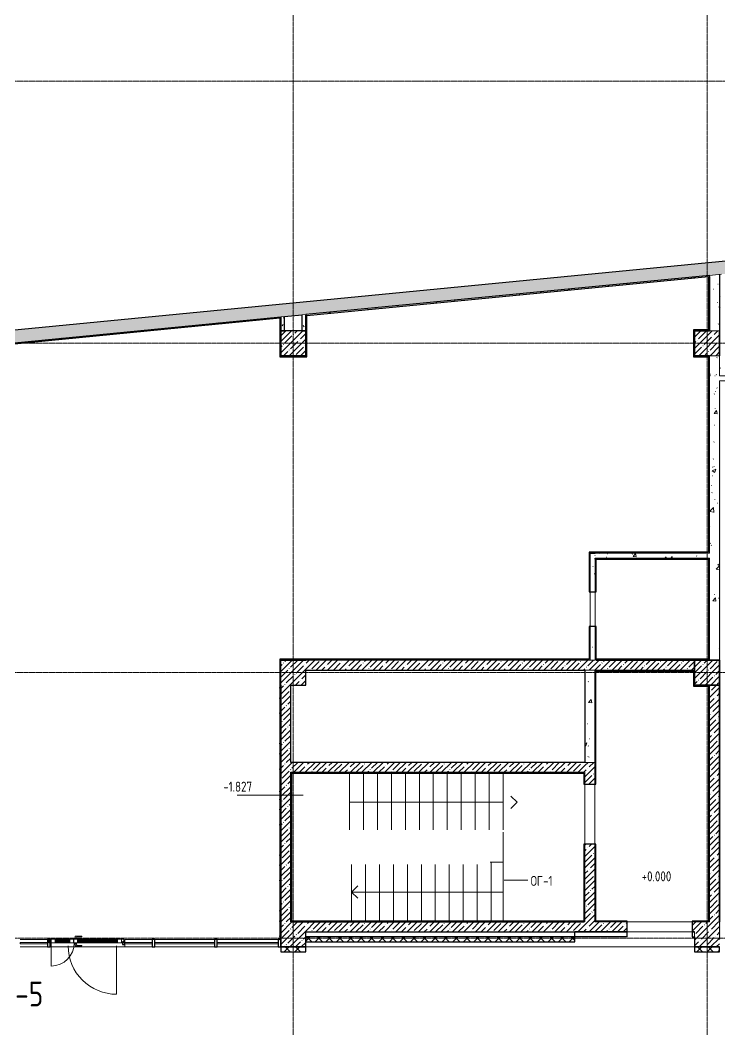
# Model space of a CAD drawing. Header units: millimetres. Extents: x -11854 to 4360091, y -19344 to 4989148.
# Drawn here: x 56429 to 65278, y 47652 to 60416 of the extents above; entities that cross this region are included whole.
import ezdxf

# ---------------------------------------------------------------- set-up
doc = ezdxf.new("R2010")
doc.units = ezdxf.units.MM
doc.linetypes.add('Линия сетки', pattern=[22.225, 12.7, -3.175, 3.175, -3.175])
doc.linetypes.add('Сверху', pattern=[3.96875, 2.38125, -1.5875])
for name, color, linetype, lineweight in [('A-AREA', 254, 'Continuous', 9), ('A-COLS', 254, 'Continuous', 9), ('A-DETL-GENF', 254, 'Continuous', 9), ('A-DOOR', 254, 'Continuous', 9), ('A-FLOR', 254, 'Continuous', 9), ('A-FLOR-HRAL-IDEN', 254, 'Continuous', 9), ('A-GENM', 254, 'Continuous', 9), ('A-GLAZ-CURT', 254, 'Continuous', 9), ('A-GLAZ-CWMG', 254, 'Continuous', 9), ('A-WALL', 254, 'Continuous', 9), ('A-WALL-IDEN', 254, 'Continuous', 9), ('G-ANNO-DIMS', 254, 'Continuous', 9), ('S-GRID-IDEN', 254, 'Continuous', 9), ('S-STRS', 254, 'Continuous', 9), ('S-STRS-ANNO', 254, 'Continuous', 9)]:
    doc.layers.add(name, color=color, linetype=linetype, lineweight=lineweight)
doc.styles.add('ISOCPEUR', font='isocpeur.ttf', dxfattribs={"width": 0.8, "height": 200})
doc.styles.add('ISOCPEUR_2', font='isocpeur.ttf', dxfattribs={"width": 0.8, "height": 250})
pattern_1 = [(45, (315840.98, 52486.9), (-71.938013, 71.938013), []), (45, (315912.92, 52486.9), (-71.938013, 71.938013), [127.16996, -25.434244, 2.114947, -23.319297])]
pattern_2 = [(50, (315840.98, 52486.9), (459.6598, -40.2148), [48.0641, -528.7053]), (355, (315841, 52486.9), (-88.9196, 482.0463), [38.4513, -422.9642]), (100.451, (315879.3, 52483.55), (370.7434, 441.8283), [40.8482, -449.3301]), (46.184, (315841, 52615.07), (683.9462, -106.076), [72.0962, -793.058]), (96.636, (315898, 52606.2), (598.9785, 624.272), [61.2723, -673.9952]), (351.184, (315841, 52615.1), (598.9852, 624.2666), [57.677, -634.4463]), (21, (315905.07, 52583.03), (382.531, -258.02014), [48.0641, -528.7053]), (326, (315905.07, 52583.03), (155.9298, 464.71625), [38.4513, -422.9642]), (71.451, (315936.94, 52561.52), (538.4621, 206.6918), [40.8482, -449.3301]), (37.5, (315840.98, 52486.9), (7.79288, 213.33663), [4.2299, -413.6075, 4.2299, -425.1429, -424.56637]), (37.5, (315840.98, 52486.9), (7.79288, 213.33663), [-847.21017, 4.2299, -420.33647]), (7.5, (315840.98, 52486.9), (168.58954, 252.76057), [4.2299, -240.57667, 4.2299, -403.99467, -161.81586]), (7.5, (315840.98, 52486.9), (168.58954, 252.76057), [-653.03114, 4.2299, -157.58597]), (327.5, (315698.07, 52486.9), (342.10255, -14.45414), [4.2299, -155.98383, 4.2299, -495.63692, -663.2848]), (327.5, (315698.07, 52486.9), (342.10255, -14.45414), [-660.08054, 4.2299, -659.0549]), (317.5, (315633.98, 52486.9), (373.7376, 64.15305), [4.2299, -204.04795, 4.2299, -327.73294, -471.02835]), (317.5, (315633.98, 52486.9), (373.7376, 64.15305), [-540.2407, 4.2299, -466.79845])]
pattern_3 = [(0, (315840.98, 52486.9), (256.341957, 64.08549), [21.14821, -171.10826, 21.14821, -171.10826, -1025.36783]), (0, (315840.98, 52486.9), (256.341957, 64.08549), [-384.51294, 21.14821, -363.36472, 21.14821, -171.10826, -448.59843]), (0, (315840.98, 52486.9), (256.341957, 64.08549), [-961.28234, 21.14821, -107.02277, 21.14821, -299.27924]), (120, (315937.11, 52518.94), (-183.67064, 189.955902), [21.14821, -171.10826, 21.14821, -171.10826, -1025.36783]), (120, (315937.11, 52518.94), (-183.67064, 189.955902), [-384.51294, 21.14821, -363.36472, 21.14821, -171.10826, -448.59843]), (120, (315937.11, 52518.94), (-183.67064, 189.955902), [-961.28234, 21.14821, -107.02277, 21.14821, -299.27924]), (240, (315969.15, 52647.11), (-72.671317, -254.041392), [21.14821, -171.10826, 21.14821, -171.10826, -1025.36783]), (240, (315969.15, 52647.11), (-72.671317, -254.041392), [-384.51294, 21.14821, -363.36472, 21.14821, -171.10826, -448.59843]), (240, (315969.15, 52647.11), (-72.671317, -254.041392), [-961.28234, 21.14821, -107.02277, 21.14821, -299.27924])]
pattern_4 = [(0, (315840.98, 52486.9), (0, 151.38305), []), (90, (315840.98, 52486.9), (-151.38305, 9e-15), [])]
pattern_5 = [(45, (315840.98, 52486.9), (-66.902486, 66.902486), []), (135, (315840.98, 52486.9), (-66.902486, -66.902486), [])]

# ---------------------------------------------------------------- blocks, each defined once
blk = doc.blocks.new('Системная панель - С остеклением-7418228-1 ур Парковка')
at = {"layer": 'A-GLAZ-CURT', "lineweight": 18}
for p, q in [((275, 12.5), (-275, 12.5)), ((-275, 12.5), (-275, -12.5)), ((275, -12.5), (275, 12.5)), ((-275, -12.5), (275, -12.5))]:
    blk.add_line(p, q, dxfattribs=at)
blk = doc.blocks.new('Системная панель - С остеклением-7418231-1 ур Парковка')
at = {"layer": 'A-GLAZ-CURT', "lineweight": 18}
for p, q in [((600, 12.5), (-600, 12.5)), ((-600, 12.5), (-600, -12.5)), ((600, -12.5), (600, 12.5)), ((-600, -12.5), (600, -12.5))]:
    blk.add_line(p, q, dxfattribs=at)
blk = doc.blocks.new('Системная панель - С остеклением-7418233-1 ур Парковка')
at = {"layer": 'A-GLAZ-CURT', "lineweight": 18}
for p, q in [((612, 13), (-612, 13)), ((-612, 13), (-612, -12)), ((612, -12), (612, 13)), ((-612, -12), (612, -12))]:
    blk.add_line(p, q, dxfattribs=at)
blk = doc.blocks.new('Прямоугольный импост - 50 x 150 мм-7412209-1 ур Парковка')
at = {"layer": 'A-GLAZ-CWMG', "lineweight": 25}
for p, q in [((-50, 75), (0, 75)), ((-50, -75), (-50, 75)), ((0, 75), (0, -75)), ((0, -75), (-50, -75))]:
    blk.add_line(p, q, dxfattribs=at)
blk = doc.blocks.new('Прямоугольный импост - 50 x 150 мм-7412193-1 ур Парковка')
at = {"layer": 'A-GLAZ-CWMG', "lineweight": 25}
for p, q in [((-25, 75), (25, 75)), ((-25, -75), (-25, 75)), ((25, 75), (25, -75)), ((25, -75), (-25, -75))]:
    blk.add_line(p, q, dxfattribs=at)
blk = doc.blocks.new('Прямоугольный импост - 50 x 150 мм-7412208-1 ур Парковка')
at = {"layer": 'A-GLAZ-CWMG', "lineweight": 25}
for p, q in [((-25, 75), (25, 75)), ((-25, -75), (-25, 75)), ((25, 75), (25, -75)), ((25, -75), (-25, -75))]:
    blk.add_line(p, q, dxfattribs=at)
blk = doc.blocks.new('Прямоугольный импост - 50 x 150 мм-7412162-1 ур Парковка')
at = {"layer": 'A-GLAZ-CWMG'}
for p, q in [((-423289, 13266), (-423289, 13816)), ((-423139, 13266), (-423139, 13816))]:
    blk.add_line(p, q, dxfattribs=at)
blk = doc.blocks.new('Прямоугольный импост - 50 x 150 мм-3482774-1 ур Парковка')
at = {"layer": 'A-GLAZ-CWMG'}
for p, q in [((-407464, -2084), (-408664, -2084)), ((-407464, -2234), (-408664, -2234))]:
    blk.add_line(p, q, dxfattribs=at)
blk = doc.blocks.new('Прямоугольный импост - 50 x 150 мм-2017272-1 ур Парковка')
at = {"layer": 'A-GLAZ-CWMG'}
for p, q in [((-412664, -2084), (-413889, -2084)), ((-412664, -2234), (-413889, -2234))]:
    blk.add_line(p, q, dxfattribs=at)
blk = doc.blocks.new('Прямоугольный импост - 50 x 150 мм-V19-1 ур Парковка')
at = {"layer": 'A-GLAZ-CWMG'}
for p, q in [((-409264, -2134), (-409264, -2084)), ((-408714, -2084), (-409264, -2084)), ((-409264, -2234), (-409264, -2184)), ((-408714, -2234), (-409264, -2234))]:
    blk.add_line(p, q, dxfattribs=at)
blk = doc.blocks.new('Прямоугольный импост - 50х50-7415419-1 ур Парковка')
at = {"layer": 'A-GLAZ-CWMG', "lineweight": 25}
for p, q in [((-25, 25), (25, 25)), ((-25, -25), (-25, 25)), ((25, 25), (25, -25)), ((25, -25), (-25, -25))]:
    blk.add_line(p, q, dxfattribs=at)
blk = doc.blocks.new('Дверь полуторка - 1500 x 2500 П _для витража_-7412333-1 ур Парковка')
at = {"layer": 'A-DETL-GENF'}
for p, q in [((-706, -82), (-706, -5)), ((-706, -5), (-624, -5)), ((-624, -82), (-706, -82)), ((-624, -5), (-624, -82)), ((-624, -5), (181, -5)), ((176, -13), (-624, -13)), ((176, -19), (-624, -19)), ((-624, -35), (176, -35)), ((-624, -39), (176, -39)), ((176, -55), (-624, -55)), ((176, -61), (-624, -61)), ((-624, -82), (176, -82)), ((176, -5), (176, -82)), ((257, -5), (176, -5)), ((176, -82), (257, -82)), ((247, -82), (247, -5)), ((247, -5), (329, -5)), ((329, -82), (247, -82)), ((257, -82), (257, -5)), ((624, -5), (324, -5)), ((329, -5), (329, -82)), ((329, -13), (624, -13)), ((329, -19), (624, -19)), ((624, -35), (329, -35)), ((624, -39), (329, -39)), ((329, -55), (624, -55)), ((329, -61), (624, -61)), ((624, -82), (329, -82)), ((705, -5), (624, -5)), ((624, -5), (624, -82)), ((624, -82), (705, -82)), ((705, -82), (705, -5))]:
    blk.add_line(p, q, dxfattribs=at)
at = {"layer": 'A-DOOR'}
for p, q in [((-606, 1023), (-606, 55)), ((705, 458), (705, -5)), ((-751, -5), (-751, -82)), ((-706, -5), (-751, -5)), ((-751, -82), (-706, -82)), ((-706, -82), (-706, -5)), ((750, -5), (705, -5)), ((705, -5), (705, -82)), ((705, -82), (750, -82)), ((750, -82), (750, -5))]:
    blk.add_line(p, q, dxfattribs=at)
for centre, radius, start, end in [((-606, 55), 968, 360, 90), ((705, -5), 463, 90, 180)]:
    blk.add_arc(centre, radius, start, end, dxfattribs=at)
at = {"layer": 'A-GENM'}
for p, q in [((87, 52), (87, 46)), ((192, 43), (90, 43)), ((220, 55), (91, 55)), ((197, 11), (192, 43)), ((193, -5), (193, 11)), ((193, 11), (225, 11)), ((222, 11), (220, 55)), ((225, 11), (225, -5)), ((87, -139), (87, -133)), ((192, -130), (90, -130)), ((220, -142), (91, -142)), ((197, -98), (192, -130)), ((225, -5), (193, -5)), ((225, -82), (193, -82)), ((193, -82), (193, -98)), ((193, -98), (225, -98)), ((222, -98), (220, -142)), ((225, -98), (225, -82))]:
    blk.add_line(p, q, dxfattribs=at)
for centre, radius, start, end in [((91, 52), 3.06, 86.3413, 180), ((90, 46), 2.92, 180, 270), ((90, -133), 2.92, 90, 180), ((91, -139), 3.06, 180, 273.6587)]:
    blk.add_arc(centre, radius, start, end, dxfattribs=at)

msp = doc.modelspace()

# ---------------------------------------------------------------- hatches: boundary and pattern name
at = {"layer": 'A-COLS'}
h = msp.add_hatch(dxfattribs=at)
h.set_pattern_fill('FP_1', color=8, scale=0.630763, style=0, pattern_type=2)
h.set_pattern_definition(pattern_1)
h.paths.add_polyline_path([(60040, 56173.9), (60040, 56489.3), (59724.6, 56489.3), (59724.6, 56173.9), (59895.9, 56173.9)])
h = msp.add_hatch(dxfattribs=at)
h.set_pattern_fill('FP_1', color=8, scale=0.630763, style=0, pattern_type=2)
h.set_pattern_definition(pattern_1)
h.paths.add_polyline_path([(65275.3, 52010.9), (65275.3, 52326.3), (64959.9, 52326.3), (64959.9, 52010.9), (65054.8, 52010.9)])
at = {"layer": 'A-WALL'}
h = msp.add_hatch(dxfattribs=at)
h.set_pattern_fill('FP_1', color=8, scale=0.630763, style=0, pattern_type=2)
h.set_pattern_definition(pattern_1)
h.paths.add_polyline_path([(54081.4, 56118.4), (86437.4, 59251.1), (86437.4, 59409.5), (54066.2, 56275.4), (54073.5, 56200.2)])
h = msp.add_hatch(dxfattribs=at)
h.set_pattern_fill('FP_4', color=8, scale=0.630763, style=0, pattern_type=2)
h.set_pattern_definition(pattern_3)
h.paths.add_polyline_path([(60040, 56682.7), (65149.2, 57177.3), (65149.2, 57190), (60040, 56695.3)])
h = msp.add_hatch(dxfattribs=at)
h.set_pattern_fill('FP_2', color=8, scale=0.630763, style=0, pattern_type=2)
h.set_pattern_definition(pattern_2)
h.paths.add_polyline_path([(65275.3, 52326.3), (65275.3, 56173.9), (65149.2, 56173.9), (65149.2, 52326.3)])
h.paths.add_polyline_path([(65275.3, 56489.3), (65275.3, 57202.2), (65149.2, 57190), (65149.2, 56489.3)])
h = msp.add_hatch(dxfattribs=at)
h.set_pattern_fill('FP_4', color=8, scale=0.630763, style=0, pattern_type=2)
h.set_pattern_definition(pattern_3)
h.paths.add_polyline_path([(65275.3, 55918.7), (65281.6, 55918.7), (65281.6, 57202.8), (65275.3, 57202.2), (65275.3, 56173.9)])
h = msp.add_hatch(dxfattribs=at)
h.set_pattern_fill('FP_4', color=8, scale=0.630763, style=0, pattern_type=2)
h.set_pattern_definition(pattern_3)
h.paths.add_polyline_path([(65136.5, 56489.3), (65149.2, 56489.3), (65149.2, 57177.3), (65136.5, 57176.1), (65136.5, 56492.5)])
h = msp.add_hatch(dxfattribs=at)
h.set_pattern_fill('FP_4', color=8, scale=0.630763, style=0, pattern_type=2)
h.set_pattern_definition(pattern_3)
h.paths.add_polyline_path([(59992.7, 56489.3), (60040, 56489.3), (60040, 56695.3), (59992.7, 56690.8), (59992.7, 56492.5)])
h = msp.add_hatch(dxfattribs=at)
h.set_pattern_fill('FP_4', color=8, scale=0.630763, style=0, pattern_type=2)
h.set_pattern_definition(pattern_3)
h.paths.add_polyline_path([(55924.3, 56284.2), (59724.6, 56652.1), (59724.6, 56664.8), (55924.3, 56296.8)])
h = msp.add_hatch(dxfattribs=at)
h.set_pattern_fill('FP_4', color=8, scale=0.630763, style=0, pattern_type=2)
h.set_pattern_definition(pattern_3)
h.paths.add_polyline_path([(59724.6, 56161.3), (59724.6, 56652.1), (59712, 56650.9), (59712, 56161.3)])
h = msp.add_hatch(dxfattribs=at)
h.set_pattern_fill('FP_4', color=8, scale=0.630763, style=0, pattern_type=2)
h.set_pattern_definition(pattern_3)
h.paths.add_polyline_path([(59724.6, 56489.3), (59771.9, 56489.3), (59771.9, 56669.4), (59724.6, 56664.8), (59724.6, 56492.5)])
h = msp.add_hatch(dxfattribs=at)
h.set_pattern_fill('FP_4', color=8, scale=0.630763, style=0, pattern_type=2)
h.set_pattern_definition(pattern_3)
h.paths.add_polyline_path([(65136.5, 56489.3), (65136.5, 56501.9), (64947.3, 56501.9), (64947.3, 56489.3), (65054.8, 56489.3)])
h = msp.add_hatch(dxfattribs=at)
h.set_pattern_fill('FP_4', color=8, scale=0.630763, style=0, pattern_type=2)
h.set_pattern_definition(pattern_3)
h.paths.add_polyline_path([(64959.9, 56161.3), (64959.9, 56489.3), (64947.3, 56489.3), (64947.3, 56161.3)])
h = msp.add_hatch(dxfattribs=at)
h.set_pattern_fill('FP_1', color=8, scale=0.630763, style=0, pattern_type=2)
h.set_pattern_definition(pattern_1)
h.paths.add_polyline_path([(65275.3, 56173.9), (65275.3, 56489.3), (64959.9, 56489.3), (64959.9, 56173.9), (65149.2, 56173.9)])
h = msp.add_hatch(dxfattribs=at)
h.set_pattern_fill('FP_4', color=8, scale=0.630763, style=0, pattern_type=2)
h.set_pattern_definition(pattern_3)
h.paths.add_polyline_path([(65136.5, 56161.3), (65149.2, 56161.3), (65149.2, 56173.9), (64959.9, 56173.9), (64959.9, 56161.3), (65054.8, 56161.3)])
h = msp.add_hatch(dxfattribs=at)
h.set_pattern_fill('FP_4', color=8, scale=0.630763, style=0, pattern_type=2)
h.set_pattern_definition(pattern_3)
h.paths.add_polyline_path([(65136.5, 53679.5), (65149.2, 53679.5), (65149.2, 56161.3), (65136.5, 56161.3), (65136.5, 53692.1)])
h = msp.add_hatch(dxfattribs=at)
h.set_pattern_fill('FP_2', color=8, scale=0.630763, style=0, pattern_type=2)
h.set_pattern_definition(pattern_2)
h.paths.add_polyline_path([(66666.1, 55855.6), (66666.1, 55918.7), (65275.3, 55918.7), (65275.3, 55855.6), (65523.8, 55855.6)])
h = msp.add_hatch(dxfattribs=at)
h.set_pattern_fill('FP_4', color=8, scale=0.630763, style=0, pattern_type=2)
h.set_pattern_definition(pattern_3)
h.paths.add_polyline_path([(65275.3, 48794), (65287.9, 48794), (65287.9, 55843), (65281.6, 55843), (65281.6, 55855.6), (65275.3, 55855.6), (65275.3, 48893.2)])
h = msp.add_hatch(dxfattribs=at)
h.set_pattern_fill('FP_4', color=8, scale=0.630763, style=0, pattern_type=2)
h.set_pattern_definition(pattern_3)
h.paths.add_polyline_path([(65136.5, 53679.5), (65136.5, 53692.1), (63625.9, 53692.1), (63625.9, 53679.5), (64585.8, 53679.5)])
h = msp.add_hatch(dxfattribs=at)
h.set_pattern_fill('FP_4', color=8, scale=0.630763, style=0, pattern_type=2)
h.set_pattern_definition(pattern_3)
h.paths.add_polyline_path([(63625.9, 52326.3), (63638.5, 52326.3), (63638.5, 52748.9), (63625.9, 52748.9), (63625.9, 52338.9)])
h.paths.add_polyline_path([(63625.9, 53190.4), (63638.5, 53190.4), (63638.5, 53679.5), (63625.9, 53679.5), (63625.9, 53569.7)])
h = msp.add_hatch(dxfattribs=at)
h.set_pattern_fill('FP_2', color=8, scale=0.630763, style=0, pattern_type=2)
h.set_pattern_definition(pattern_2)
h.paths.add_polyline_path([(63638.5, 52326.3), (63701.6, 52326.3), (63701.6, 52748.9), (63638.5, 52748.9)])
h.paths.add_polyline_path([(63638.5, 53190.4), (63701.6, 53190.4), (63701.6, 53679.5), (63638.5, 53679.5), (63638.5, 53569.7)])
h = msp.add_hatch(dxfattribs=at)
h.set_pattern_fill('FP_2', color=8, scale=0.630763, style=0, pattern_type=2)
h.set_pattern_definition(pattern_2)
h.paths.add_polyline_path([(63701.6, 53616.4), (65149.2, 53616.4), (65149.2, 53679.5), (63701.6, 53679.5)])
h = msp.add_hatch(dxfattribs=at)
h.set_pattern_fill('FP_4', color=8, scale=0.630763, style=0, pattern_type=2)
h.set_pattern_definition(pattern_3)
h.paths.add_polyline_path([(65142.9, 53610.1), (65149.2, 53610.1), (65149.2, 53616.4), (63701.6, 53616.4), (63701.6, 53610.1), (64585.8, 53610.1)])
h = msp.add_hatch(dxfattribs=at)
h.set_pattern_fill('FP_4', color=8, scale=0.630763, style=0, pattern_type=2)
h.set_pattern_definition(pattern_3)
h.paths.add_polyline_path([(63701.6, 52326.3), (63707.9, 52326.3), (63707.9, 52748.9), (63701.6, 52748.9), (63701.6, 52400.5)])
h.paths.add_polyline_path([(63707.9, 53190.4), (63707.9, 53610.1), (63701.6, 53610.1), (63701.6, 53190.4)])
h = msp.add_hatch(dxfattribs=at)
h.set_pattern_fill('FP_6', color=8, scale=0.630763, style=0, pattern_type=2)
h.set_pattern_definition(pattern_4)
h.paths.add_polyline_path([(65136.5, 53603.8), (65142.9, 53603.8), (65142.9, 53610.1), (63707.9, 53610.1), (63707.9, 53603.8), (64585.8, 53603.8)])
h = msp.add_hatch(dxfattribs=at)
h.set_pattern_fill('FP_4', color=8, scale=0.630763, style=0, pattern_type=2)
h.set_pattern_definition(pattern_3)
h.paths.add_polyline_path([(65142.9, 52332.6), (65149.2, 52332.6), (65149.2, 53610.1), (65142.9, 53610.1), (65142.9, 52338.9)])
h = msp.add_hatch(dxfattribs=at)
h.set_pattern_fill('FP_6', color=8, scale=0.630763, style=0, pattern_type=2)
h.set_pattern_definition(pattern_4)
h.paths.add_polyline_path([(63707.9, 52332.6), (63714.2, 52332.6), (63714.2, 52748.9), (63707.9, 52748.9), (63707.9, 52400.5)])
h.paths.add_polyline_path([(63707.9, 53190.4), (63714.2, 53190.4), (63714.2, 53603.8), (63707.9, 53603.8), (63707.9, 53569.7)])
h = msp.add_hatch(dxfattribs=at)
h.set_pattern_fill('FP_6', color=8, scale=0.630763, style=0, pattern_type=2)
h.set_pattern_definition(pattern_4)
h.paths.add_polyline_path([(65142.9, 52338.9), (65142.9, 53603.8), (65136.5, 53603.8), (65136.5, 52338.9)])
h = msp.add_hatch(dxfattribs=at)
h.set_pattern_fill('FP_4', color=8, scale=0.630763, style=0, pattern_type=2)
h.set_pattern_definition(pattern_3)
h.paths.add_polyline_path([(63625.9, 52326.3), (63625.9, 52338.9), (59712, 52338.9), (59712, 52326.3), (61771.9, 52326.3)])
h = msp.add_hatch(dxfattribs=at)
h.set_pattern_fill('FP_4', color=8, scale=0.630763, style=0, pattern_type=2)
h.set_pattern_definition(pattern_3)
h.paths.add_polyline_path([(64585.8, 52326.3), (65149.2, 52326.3), (65149.2, 52332.6), (63707.9, 52332.6), (63707.9, 52326.3), (63714.2, 52326.3)])
h = msp.add_hatch(dxfattribs=at)
h.set_pattern_fill('FP_6', color=8, scale=0.630763, style=0, pattern_type=2)
h.set_pattern_definition(pattern_4)
h.paths.add_polyline_path([(65142.9, 52332.6), (65142.9, 52338.9), (63714.2, 52338.9), (63714.2, 52332.6), (65054.8, 52332.6)])
h = msp.add_hatch(dxfattribs=at)
h.set_pattern_fill('FP_4', color=8, scale=0.630763, style=0, pattern_type=2)
h.set_pattern_definition(pattern_3)
h.paths.add_polyline_path([(59724.6, 48794), (59724.6, 52326.3), (59712, 52326.3), (59712, 48794)])
h = msp.add_hatch(dxfattribs=at)
h.set_pattern_fill('FP_1', color=8, scale=0.630763, style=0, pattern_type=2)
h.set_pattern_definition(pattern_1)
h.paths.add_polyline_path([(60040, 52010.9), (60040, 52326.3), (59724.6, 52326.3), (59724.6, 52010.9), (59895.9, 52010.9)])
h = msp.add_hatch(dxfattribs=at)
h.set_pattern_fill('FP_1', color=8, scale=0.630763, style=0, pattern_type=2)
h.set_pattern_definition(pattern_1)
h.paths.add_polyline_path([(64947.3, 52200.1), (64959.9, 52200.1), (64959.9, 52326.3), (60040, 52326.3), (60040, 52200.1), (64585.8, 52200.1)])
h = msp.add_hatch(dxfattribs=at)
h.set_pattern_fill('FP_2', color=8, scale=0.630763, style=0, pattern_type=2)
h.set_pattern_definition(pattern_2)
h.paths.add_polyline_path([(63698.4, 51033.2), (63698.4, 52200.1), (63572.3, 52200.1), (63572.3, 51033.2), (63647.8, 51033.2)])
h = msp.add_hatch(dxfattribs=at)
h.set_pattern_fill('FP_4', color=8, scale=0.630763, style=0, pattern_type=2)
h.set_pattern_definition(pattern_3)
h.paths.add_polyline_path([(63711, 49027.4), (63711, 49998.8), (63698.4, 49998.8), (63698.4, 49027.4)])
h.paths.add_polyline_path([(63711, 50755.7), (63711, 52200.1), (63698.4, 52200.1), (63698.4, 50755.7)])
h = msp.add_hatch(dxfattribs=at)
h.set_pattern_fill('FP_4', color=8, scale=0.630763, style=0, pattern_type=2)
h.set_pattern_definition(pattern_3)
h.paths.add_polyline_path([(64947.3, 52187.5), (64947.3, 52200.1), (63711, 52200.1), (63711, 52187.5), (64585.8, 52187.5)])
h = msp.add_hatch(dxfattribs=at)
h.set_pattern_fill('FP_4', color=8, scale=0.630763, style=0, pattern_type=2)
h.set_pattern_definition(pattern_3)
h.paths.add_polyline_path([(64947.3, 51998.3), (64959.9, 51998.3), (64959.9, 52200.1), (64947.3, 52200.1), (64947.3, 52187.5)])
h = msp.add_hatch(dxfattribs=at)
h.set_pattern_fill('FP_1', color=8, scale=0.630763, style=0, pattern_type=2)
h.set_pattern_definition(pattern_1)
h.paths.add_polyline_path([(59724.6, 49014.8), (59850.8, 49014.8), (59850.8, 52010.9), (59724.6, 52010.9), (59724.6, 50062.3)])
h = msp.add_hatch(dxfattribs=at)
h.set_pattern_fill('FP_4', color=8, scale=0.630763, style=0, pattern_type=2)
h.set_pattern_definition(pattern_3)
h.paths.add_polyline_path([(65136.5, 51998.3), (65149.2, 51998.3), (65149.2, 52010.9), (64959.9, 52010.9), (64959.9, 51998.3), (65054.8, 51998.3)])
h = msp.add_hatch(dxfattribs=at)
h.set_pattern_fill('FP_4', color=8, scale=0.630763, style=0, pattern_type=2)
h.set_pattern_definition(pattern_3)
h.paths.add_polyline_path([(65136.5, 49014.8), (65149.2, 49014.8), (65149.2, 51998.3), (65136.5, 51998.3), (65136.5, 49027.4)])
h = msp.add_hatch(dxfattribs=at)
h.set_pattern_fill('FP_1', color=8, scale=0.630763, style=0, pattern_type=2)
h.set_pattern_definition(pattern_1)
h.paths.add_polyline_path([(65149.2, 49014.8), (65275.3, 49014.8), (65275.3, 52010.9), (65149.2, 52010.9), (65149.2, 49477.7)])
h = msp.add_hatch(dxfattribs=at)
h.set_pattern_fill('FP_1', color=8, scale=0.630763, style=0, pattern_type=2)
h.set_pattern_definition(pattern_1)
h.paths.add_polyline_path([(63572.3, 50907.1), (63572.3, 51033.2), (59850.8, 51033.2), (59850.8, 50907.1), (62709.9, 50907.1)])
h = msp.add_hatch(dxfattribs=at)
h.set_pattern_fill('FP_1', color=8, scale=0.630763, style=0, pattern_type=2)
h.set_pattern_definition(pattern_1)
h.paths.add_polyline_path([(63572.3, 49014.8), (63698.4, 49014.8), (63698.4, 49998.8), (63572.3, 49998.8)])
h.paths.add_polyline_path([(63698.4, 50755.7), (63698.4, 51033.2), (63572.3, 51033.2), (63572.3, 50755.7), (63647.8, 50755.7)])
h = msp.add_hatch(dxfattribs=at)
h.set_pattern_fill('FP_4', color=8, scale=0.630763, style=0, pattern_type=2)
h.set_pattern_definition(pattern_3)
h.paths.add_polyline_path([(63559.6, 50894.4), (63572.3, 50894.4), (63572.3, 50907.1), (59850.8, 50907.1), (59850.8, 50894.4), (62709.9, 50894.4)])
h = msp.add_hatch(dxfattribs=at)
h.set_pattern_fill('FP_4', color=8, scale=0.630763, style=0, pattern_type=2)
h.set_pattern_definition(pattern_3)
h.paths.add_polyline_path([(59863.4, 49027.4), (59863.4, 50894.4), (59850.8, 50894.4), (59850.8, 49027.4)])
h = msp.add_hatch(dxfattribs=at)
h.set_pattern_fill('FP_4', color=8, scale=0.630763, style=0, pattern_type=2)
h.set_pattern_definition(pattern_3)
h.paths.add_polyline_path([(63559.6, 49014.8), (63572.3, 49014.8), (63572.3, 49998.8), (63559.6, 49998.8), (63559.6, 49027.4)])
h.paths.add_polyline_path([(63572.3, 50755.7), (63572.3, 50894.4), (63559.6, 50894.4), (63559.6, 50755.7)])
h = msp.add_hatch(dxfattribs=at)
h.set_pattern_fill('FP_1', color=8, scale=0.630763, style=0, pattern_type=2)
h.set_pattern_definition(pattern_1)
h.paths.add_polyline_path([(60040, 48699.4), (60040, 49014.8), (59724.6, 49014.8), (59724.6, 48699.4), (59895.9, 48699.4)])
h = msp.add_hatch(dxfattribs=at)
h.set_pattern_fill('FP_4', color=8, scale=0.630763, style=0, pattern_type=2)
h.set_pattern_definition(pattern_3)
h.paths.add_polyline_path([(63559.6, 49014.8), (63559.6, 49027.4), (59850.8, 49027.4), (59850.8, 49014.8), (62709.9, 49014.8)])
h = msp.add_hatch(dxfattribs=at)
h.set_pattern_fill('FP_1', color=8, scale=0.630763, style=0, pattern_type=2)
h.set_pattern_definition(pattern_1)
h.paths.add_polyline_path([(60040, 48888.6), (64108.4, 48888.6), (64108.4, 49014.8), (60040, 49014.8), (60040, 48893.2)])
h.paths.add_polyline_path([(64928.4, 48888.6), (64959.9, 48888.6), (64959.9, 49014.8), (64928.4, 49014.8), (64928.4, 48893.2)])
h = msp.add_hatch(dxfattribs=at)
h.set_pattern_fill('FP_4', color=8, scale=0.630763, style=0, pattern_type=2)
h.set_pattern_definition(pattern_3)
h.paths.add_polyline_path([(65136.5, 49014.8), (65136.5, 49027.4), (64928.4, 49027.4), (64928.4, 49014.8), (65054.8, 49014.8)])
h.paths.add_polyline_path([(63698.4, 49014.8), (64108.4, 49014.8), (64108.4, 49027.4), (63698.4, 49027.4)])
h = msp.add_hatch(dxfattribs=at)
h.set_pattern_fill('FP_1', color=8, scale=0.630763, style=0, pattern_type=2)
h.set_pattern_definition(pattern_1)
h.paths.add_polyline_path([(65275.3, 48699.4), (65275.3, 49014.8), (64959.9, 49014.8), (64959.9, 48699.4), (65054.8, 48699.4)])
h = msp.add_hatch(dxfattribs=at)
h.set_pattern_fill('FP_3', color=8, scale=0.630763, style=0, pattern_type=2)
h.set_pattern_definition(pattern_5)
h.paths.add_polyline_path([(63446.1, 48762.5), (63446.1, 48825.5), (60040, 48825.5), (60040, 48762.5), (61771.9, 48762.5)])
h = msp.add_hatch(dxfattribs=at)
h.set_pattern_fill('FP_3', color=8, scale=0.630763, style=0, pattern_type=2)
h.set_pattern_definition(pattern_5)
h.paths.add_polyline_path([(80981.3, 48636.3), (80981.3, 48699.4), (80665.9, 48699.4), (80665.9, 48636.3)])
h.paths.add_polyline_path([(75430.6, 48636.3), (75746, 48636.3), (75746, 48699.4), (75430.6, 48699.4)])
h.paths.add_polyline_path([(70195.3, 48636.3), (70510.6, 48636.3), (70510.6, 48699.4), (70195.3, 48699.4)])
h.paths.add_polyline_path([(64959.9, 48636.3), (65275.3, 48636.3), (65275.3, 48699.4), (64959.9, 48699.4)])
h.paths.add_polyline_path([(59895.9, 48636.3), (60040, 48636.3), (60040, 48699.4), (59724.6, 48699.4), (59724.6, 48636.3)])
h.paths.add_polyline_path([(54804.7, 48636.3), (54804.7, 48699.4), (54142.4, 48699.4), (54142.4, 48636.3), (54268.1, 48636.3)])
h.paths.add_polyline_path([(49109.2, 48636.3), (49222.4, 48636.3), (49222.4, 48699.4), (48843.9, 48699.4), (48843.9, 48636.3), (48874.8, 48636.3)])

# ---------------------------------------------------------------- linework, layer by layer
at = {"layer": 'A-AREA', "color": 8}
msp.add_line((64108.4, 49014.8), (64928.4, 49014.8), dxfattribs=at)
at = {"layer": 'A-COLS', "color": 8, "lineweight": 25}
for p, q in [((60040, 56489.3), (59724.6, 56489.3)), ((59724.6, 56489.3), (59724.6, 56173.9)), ((60040, 56173.9), (60040, 56489.3)), ((59724.6, 56173.9), (60040, 56173.9)), ((65275.3, 52326.3), (64959.9, 52326.3)), ((64959.9, 52326.3), (64959.9, 52010.9)), ((65275.3, 52010.9), (65275.3, 52326.3)), ((64959.9, 52010.9), (65275.3, 52010.9))]:
    msp.add_line(p, q, dxfattribs=at)
at = {"layer": 'A-FLOR', "color": 8}
for p, q in [((62537.8, 50894.4), (62537.8, 50181.7)), ((63698.4, 50755.7), (63698.4, 49998.8)), ((62537.8, 50150.1), (62537.8, 49027.4)), ((56807.3, 48699.4), (57753.5, 48699.4)), ((60040, 48699.4), (64959.9, 48699.4))]:
    msp.add_line(p, q, dxfattribs=at)
at = {"layer": 'A-FLOR-HRAL-IDEN', "color": 8}
msp.add_line((62550.4, 49542.4), (62885.8, 49542.4), dxfattribs=at)
at = {"layer": 'A-WALL', "color": 8, "lineweight": 25}
for p, q in [((86563.6, 59421.8), (54066.2, 56275.4)), ((65149.2, 57190), (60040, 56695.3)), ((65275.3, 57202.2), (65275.3, 56173.9)), ((60052.6, 56683.9), (65136.5, 57176.1)), ((65136.5, 57176.1), (65136.5, 56501.9)), ((65149.2, 57177.3), (65149.2, 56489.3)), ((59771.9, 56669.4), (59992.7, 56690.8)), ((59992.7, 56690.8), (59992.7, 56489.3)), ((60040, 56695.3), (60040, 56695.3)), ((60040, 56695.3), (60040, 56173.9)), ((60040, 56489.3), (60040, 56695.3)), ((60052.6, 56161.3), (60052.6, 56683.9)), ((55924.3, 56296.8), (59724.6, 56664.8)), ((55924.3, 56284.2), (59712, 56650.9)), ((59712, 56650.9), (59712, 56161.3)), ((59724.6, 56664.8), (59724.6, 56173.9)), ((59771.9, 56489.3), (59771.9, 56669.4)), ((59724.6, 56489.3), (59771.9, 56489.3)), ((59992.7, 56489.3), (60040, 56489.3)), ((65136.5, 56501.9), (64947.3, 56501.9)), ((64947.3, 56501.9), (64947.3, 56161.3)), ((65149.2, 56489.3), (64959.9, 56489.3)), ((64959.9, 56489.3), (64959.9, 56173.9)), ((64959.9, 56489.3), (65149.2, 56489.3)), ((64959.9, 56173.9), (64959.9, 56489.3)), ((65275.3, 56173.9), (65275.3, 56489.3)), ((60040, 56173.9), (59724.6, 56173.9)), ((64959.9, 56173.9), (65149.2, 56173.9)), ((65149.2, 56173.9), (64959.9, 56173.9)), ((59712, 56161.3), (60052.6, 56161.3)), ((64947.3, 56161.3), (65136.5, 56161.3)), ((65136.5, 56161.3), (65136.5, 53692.1)), ((65136.5, 53692.1), (63625.9, 53692.1)), ((63625.9, 53692.1), (63625.9, 53190.4)), ((63701.6, 53679.5), (63638.5, 53679.5)), ((63638.5, 53679.5), (63701.6, 53679.5)), ((63701.6, 53616.4), (63701.6, 53616.4)), ((63701.6, 53603.8), (63701.6, 53616.4)), ((63701.6, 53616.4), (65149.2, 53616.4)), ((63701.6, 53616.4), (63701.6, 53610.1)), ((65149.2, 52349.6), (65149.2, 53616.4)), ((63714.2, 53603.8), (65136.5, 53603.8)), ((63714.2, 53190.4), (63714.2, 53603.8)), ((65136.5, 53603.8), (65136.5, 52338.9)), ((63625.9, 53190.4), (63638.5, 53190.4)), ((63638.5, 53190.4), (63714.2, 53190.4)), ((63625.9, 52748.9), (63625.9, 52338.9)), ((63638.5, 52748.9), (63625.9, 52748.9)), ((63714.2, 52748.9), (63638.5, 52748.9)), ((63714.2, 52338.9), (63714.2, 52748.9)), ((63625.9, 52338.9), (59712, 52338.9)), ((59712, 52338.9), (59712, 48794)), ((65136.5, 52338.9), (63714.2, 52338.9)), ((60040, 52326.3), (59724.6, 52326.3)), ((59724.6, 52326.3), (60040, 52326.3)), ((63714.2, 52326.3), (65275.3, 52326.3)), ((64959.9, 52010.9), (64959.9, 52326.3)), ((65275.3, 52326.3), (65275.3, 49014.8)), ((60040, 52010.9), (60040, 52200.1)), ((60040, 52200.1), (63572.3, 52200.1)), ((63572.3, 52200.1), (63572.3, 51033.2)), ((63698.4, 52200.1), (63698.4, 51033.2)), ((63711, 50755.7), (63711, 52187.5)), ((63711, 52187.5), (64947.3, 52187.5)), ((64947.3, 52187.5), (64947.3, 51998.3)), ((59724.6, 52010.9), (59724.6, 49014.8)), ((59724.6, 48794), (59724.6, 52010.9)), ((59850.8, 52010.9), (60040, 52010.9)), ((59850.8, 51033.2), (59850.8, 52010.9)), ((64947.3, 51998.3), (65136.5, 51998.3)), ((65275.3, 52010.9), (64959.9, 52010.9)), ((65136.5, 51998.3), (65136.5, 49027.4)), ((65275.3, 49014.8), (65275.3, 52010.9)), ((63572.3, 51033.2), (59850.8, 51033.2)), ((59850.8, 49014.8), (59850.8, 50907.1)), ((59850.8, 50907.1), (59850.8, 49014.8)), ((59863.4, 50894.4), (63559.6, 50894.4)), ((59863.4, 49027.4), (59863.4, 50894.4)), ((63559.6, 50894.4), (63559.6, 50755.7)), ((63559.6, 50755.7), (63572.3, 50755.7)), ((63572.3, 50755.7), (63711, 50755.7)), ((63559.6, 49998.8), (63559.6, 49027.4)), ((63572.3, 49998.8), (63559.6, 49998.8)), ((63711, 49998.8), (63572.3, 49998.8)), ((63711, 49027.4), (63711, 49998.8)), ((59724.6, 49014.8), (59724.6, 48699.4)), ((60040, 49014.8), (59850.8, 49014.8)), ((59850.8, 49014.8), (63559.6, 49014.8)), ((63559.6, 49027.4), (59863.4, 49027.4)), ((64108.4, 49027.4), (63711, 49027.4)), ((64108.4, 49014.8), (64108.4, 49027.4)), ((64108.4, 48888.6), (64108.4, 49014.8)), ((65136.5, 49027.4), (64928.4, 49027.4)), ((64928.4, 49027.4), (64928.4, 49014.8)), ((64928.4, 49014.8), (64928.4, 48888.6)), ((60040, 48699.4), (60040, 48888.6)), ((60040, 48888.6), (64108.4, 48888.6)), ((64108.4, 48888.6), (63446.1, 48888.6)), ((63446.1, 48762.5), (63446.1, 48888.6)), ((64108.4, 48825.5), (64108.4, 48888.6)), ((64928.4, 48888.6), (64959.9, 48888.6)), ((64959.9, 48888.6), (64928.4, 48888.6)), ((64928.4, 48888.6), (64928.4, 48825.5)), ((59712, 48794), (59724.6, 48794)), ((64108.4, 48825.5), (60040, 48825.5)), ((60040, 48825.5), (60040, 48762.5)), ((60040, 48762.5), (63446.1, 48762.5)), ((64928.4, 48825.5), (64959.9, 48825.5)), ((64959.9, 48825.5), (64959.9, 48699.4)), ((59724.6, 48699.4), (60040, 48699.4)), ((60040, 48699.4), (59724.6, 48699.4)), ((59724.6, 48699.4), (59724.6, 48636.3)), ((59724.6, 48636.3), (60040, 48636.3)), ((60040, 48636.3), (60040, 48699.4)), ((64959.9, 48699.4), (65275.3, 48699.4)), ((65275.3, 48699.4), (64959.9, 48699.4)), ((64959.9, 48699.4), (64959.9, 48636.3)), ((64959.9, 48636.3), (65275.3, 48636.3)), ((65275.3, 48636.3), (65275.3, 48699.4))]:
    msp.add_line(p, q, dxfattribs=at)
at = {"layer": 'A-WALL', "color": 8}
for p, q in [((65299.2, 57204.5), (65149.2, 57190)), ((65149.2, 57177.3), (65149.2, 57190)), ((60040, 56695.3), (59992.7, 56690.8)), ((59771.9, 56669.4), (59724.6, 56664.8)), ((65275.3, 56489.3), (65149.2, 56489.3)), ((65149.2, 56489.3), (65275.3, 56489.3)), ((65149.2, 56173.9), (65275.3, 56173.9)), ((65275.3, 56173.9), (65149.2, 56173.9)), ((65149.2, 56173.9), (65149.2, 53679.5)), ((65275.3, 55918.7), (65275.3, 56173.9)), ((65149.2, 53679.5), (65149.2, 56161.3)), ((65275.3, 55918.7), (66666.1, 55918.7)), ((65275.3, 52326.3), (65275.3, 55855.6)), ((65275.3, 55855.6), (65275.3, 52326.3)), ((66666.1, 55855.6), (65275.3, 55855.6)), ((63638.5, 52326.3), (63638.5, 53679.5)), ((63638.5, 53190.4), (63638.5, 53679.5)), ((65149.2, 53679.5), (63701.6, 53679.5)), ((63701.6, 53679.5), (65136.5, 53679.5)), ((63701.6, 53610.1), (63701.6, 52326.3)), ((63707.9, 53610.1), (65142.9, 53610.1)), ((63707.9, 53190.4), (63707.9, 53610.1)), ((65142.9, 53610.1), (65142.9, 52332.6)), ((63701.6, 53603.8), (63701.6, 53190.4)), ((63638.5, 52326.3), (63638.5, 52748.9)), ((63701.6, 52748.9), (63701.6, 52326.3)), ((63707.9, 52332.6), (63707.9, 52748.9)), ((65142.9, 52332.6), (63707.9, 52332.6)), ((65149.2, 52326.3), (65149.2, 52349.6)), ((59724.6, 52326.3), (59724.6, 52010.9)), ((59724.6, 52010.9), (59724.6, 52326.3)), ((60040, 52326.3), (63638.5, 52326.3)), ((63638.5, 52326.3), (63707.9, 52326.3)), ((63572.3, 52200.1), (64959.9, 52200.1)), ((65149.2, 49014.8), (65149.2, 52010.9)), ((63698.4, 51033.2), (63572.3, 51033.2)), ((63698.4, 51033.2), (63698.4, 49014.8)), ((63698.4, 51033.2), (63698.4, 50755.7)), ((63572.3, 50907.1), (59850.8, 50907.1)), ((63572.3, 50907.1), (63572.3, 49014.8)), ((63572.3, 50755.7), (63572.3, 50894.4)), ((63572.3, 49014.8), (63572.3, 49998.8)), ((63559.6, 49014.8), (63572.3, 49014.8)), ((63698.4, 49014.8), (64959.9, 49014.8)), ((63698.4, 49014.8), (64108.4, 49014.8)), ((64928.4, 49014.8), (65149.2, 49014.8)), ((65136.5, 49014.8), (64959.9, 49014.8)), ((65149.2, 49014.8), (65136.5, 49014.8)), ((65275.3, 48794), (65275.3, 49014.8)), ((65275.3, 49014.8), (65275.3, 48794)), ((64928.4, 48888.6), (64108.4, 48888.6)), ((64959.9, 48888.6), (64959.9, 48825.5)), ((64959.9, 48825.5), (64959.9, 48888.6))]:
    msp.add_line(p, q, dxfattribs=at)
at = {"layer": 'G-ANNO-DIMS', "color": 8}
msp.add_line((60010.2, 50617.7), (59174.9, 50617.7), dxfattribs=at)
at = {"layer": 'S-GRID-IDEN', "color": 8, "linetype": 'Линия сетки'}
for p, q in [((59882.3, 71355.3), (59882.3, 39878.2)), ((65117.6, 71355.3), (65117.6, 39878.2)), ((39118.3, 59643.1), (87796.4, 59643.1)), ((39118.3, 56331.6), (87796.4, 56331.6)), ((39118.3, 52168.6), (87796.4, 52168.6)), ((39126.3, 48808.7), (87804.4, 48808.7))]:
    msp.add_line(p, q, dxfattribs=at)
at = {"layer": 'S-STRS', "color": 8}
for p, q in [((60595.1, 50894.4), (60595.1, 50181.7)), ((60771.7, 50894.4), (60771.7, 50181.7)), ((60948.3, 50894.4), (60948.3, 50181.7)), ((61124.9, 50894.4), (61124.9, 50181.7)), ((61301.5, 50894.4), (61301.5, 50181.7)), ((61478.1, 50894.4), (61478.1, 50181.7)), ((61654.7, 50894.4), (61654.7, 50181.7)), ((61831.4, 50894.4), (61831.4, 50181.7)), ((62008, 50894.4), (62008, 50181.7)), ((62184.6, 50894.4), (62184.6, 50181.7)), ((62361.2, 50894.4), (62361.2, 50181.7)), ((60620.3, 49027.4), (60620.3, 49740.2)), ((60796.9, 49027.4), (60796.9, 49740.2)), ((60973.5, 49027.4), (60973.5, 49740.2)), ((61150.1, 49027.4), (61150.1, 49740.2)), ((61326.7, 49027.4), (61326.7, 49740.2)), ((61503.4, 49027.4), (61503.4, 49740.2)), ((61680, 49027.4), (61680, 49740.2)), ((61856.6, 49027.4), (61856.6, 49740.2)), ((62033.2, 49027.4), (62033.2, 49740.2)), ((62209.8, 49027.4), (62209.8, 49740.2)), ((62386.4, 49771.7), (62373.8, 49771.7)), ((62537.8, 49771.7), (62386.4, 49771.7)), ((62386.4, 49027.4), (62386.4, 49771.7))]:
    msp.add_line(p, q, dxfattribs=at)
at = {"layer": 'S-STRS', "color": 8, "linetype": 'Сверху'}
for p, q in [((60595.1, 50894.4), (60595.1, 50181.7)), ((60771.7, 50894.4), (60771.7, 50181.7)), ((60948.3, 50894.4), (60948.3, 50181.7)), ((61124.9, 50894.4), (61124.9, 50181.7)), ((61301.5, 50894.4), (61301.5, 50181.7)), ((61478.1, 50894.4), (61478.1, 50181.7)), ((61654.7, 50894.4), (61654.7, 50181.7)), ((61831.4, 50894.4), (61831.4, 50181.7)), ((62008, 50894.4), (62008, 50181.7)), ((62184.6, 50894.4), (62184.6, 50181.7)), ((62361.2, 50894.4), (62361.2, 50181.7)), ((60620.3, 49027.4), (60620.3, 49740.2)), ((60796.9, 49027.4), (60796.9, 49740.2)), ((60973.5, 49027.4), (60973.5, 49740.2)), ((61150.1, 49027.4), (61150.1, 49740.2)), ((61326.7, 49027.4), (61326.7, 49740.2)), ((61503.4, 49027.4), (61503.4, 49740.2)), ((61680, 49027.4), (61680, 49740.2)), ((61856.6, 49027.4), (61856.6, 49740.2)), ((62033.2, 49027.4), (62033.2, 49740.2)), ((62209.8, 49027.4), (62209.8, 49740.2)), ((62386.4, 49027.4), (62386.4, 49771.7))]:
    msp.add_line(p, q, dxfattribs=at)
at = {"layer": 'S-STRS-ANNO', "color": 8}
for p, q in [((62714.4, 50528.6), (62635.6, 50607.4)), ((60595.1, 50528.6), (60771.7, 50528.6)), ((60771.7, 50528.6), (60948.3, 50528.6)), ((60948.3, 50528.6), (61124.9, 50528.6)), ((61124.9, 50528.6), (61301.5, 50528.6)), ((61301.5, 50528.6), (61478.1, 50528.6)), ((61478.1, 50528.6), (61654.7, 50528.6)), ((61654.7, 50528.6), (61831.4, 50528.6)), ((61831.4, 50528.6), (62008, 50528.6)), ((62008, 50528.6), (62184.6, 50528.6)), ((62184.6, 50528.6), (62361.2, 50528.6)), ((62361.2, 50528.6), (62537.8, 50528.6)), ((62714.4, 50528.6), (62635.6, 50449.8)), ((60620.3, 49393.2), (60699.1, 49472.1)), ((60796.9, 49393.2), (60620.3, 49393.2)), ((60620.3, 49393.2), (60699.1, 49314.4)), ((60973.5, 49393.2), (60796.9, 49393.2)), ((61150.1, 49393.2), (60973.5, 49393.2)), ((61326.7, 49393.2), (61150.1, 49393.2)), ((61503.4, 49393.2), (61326.7, 49393.2)), ((61680, 49393.2), (61503.4, 49393.2)), ((61856.6, 49393.2), (61680, 49393.2)), ((62033.2, 49393.2), (61856.6, 49393.2)), ((62209.8, 49393.2), (62033.2, 49393.2)), ((62386.4, 49393.2), (62209.8, 49393.2)), ((62537.8, 49393.2), (62386.4, 49393.2))]:
    msp.add_line(p, q, dxfattribs=at)

# ---------------------------------------------------------------- block references
at = {"layer": 'A-DOOR', "color": 8, "xscale": 0.6307626904442845, "yscale": 0.6307626904442845, "zscale": 0.6307626904442845, "rotation": 180}
msp.add_blockref('Дверь полуторка - 1500 x 2500 П _для витража_-7412333-1 ур Парковка', (57264.6, 48746.7), dxfattribs=at)
at = {"layer": 'A-GLAZ-CURT', "color": 8, "xscale": 0.6307626904442845, "yscale": 0.6307626904442845, "zscale": 0.6307626904442845}
for name, p in [('Системная панель - С остеклением-7418228-1 ур Парковка', (56602.3, 48746.7)), ('Системная панель - С остеклением-7418228-1 ур Парковка', (57926.9, 48746.7)), ('Системная панель - С остеклением-7418231-1 ур Парковка', (58510.4, 48746.7)), ('Системная панель - С остеклением-7418233-1 ур Парковка', (59306.7, 48746.7))]:
    msp.add_blockref(name, p, dxfattribs=at)
at = {"layer": 'A-GLAZ-CWMG', "color": 8, "xscale": 0.6307626904442845, "yscale": 0.6307626904442845, "zscale": 0.6307626904442845, "rotation": 90.00000000000335}
msp.add_blockref('Прямоугольный импост - 50 x 150 мм-7412162-1 ур Парковка', (65143.3, 315694.5), dxfattribs=at)
at = {"layer": 'A-GLAZ-CWMG', "color": 8, "extrusion": (0, 0, -1), "xscale": 0.6307626904442845, "yscale": 0.6307626904442845, "zscale": 0.6307626904442845, "rotation": 180}
for name, p in [('Прямоугольный импост - 50 x 150 мм-7412193-1 ур Парковка', (-56791.6, 48746.7)), ('Прямоугольный импост - 50х50-7415419-1 ур Парковка', (-57737.7, 48746.7)), ('Прямоугольный импост - 50 x 150 мм-7412208-1 ур Парковка', (-58116.2, 48746.7)), ('Прямоугольный импост - 50 x 150 мм-7412208-1 ур Парковка', (-58904.6, 48746.7)), ('Прямоугольный импост - 50 x 150 мм-7412209-1 ур Парковка', (-59724.6, 48746.7))]:
    msp.add_blockref(name, p, dxfattribs=at)
at = {"layer": 'A-GLAZ-CWMG', "color": 8, "xscale": 0.6307626904442845, "yscale": 0.6307626904442845, "zscale": 0.6307626904442845}
for name, p in [('Прямоугольный импост - 50 x 150 мм-V19-1 ур Парковка', (315902.1, 50108.7)), ('Прямоугольный импост - 50 x 150 мм-3482774-1 ур Парковка', (315902.1, 50108.7)), ('Прямоугольный импост - 50 x 150 мм-2017272-1 ур Парковка', (319986.3, 50108.7))]:
    msp.add_blockref(name, p, dxfattribs=at)

# ---------------------------------------------------------------- texts
at = {"layer": 'A-WALL-IDEN', "color": 8, "insert": (56365.5, 48262.3), "char_height": 315.38, "width": 218.451, "attachment_point": 1, "style": 'ISOCPEUR_2', "bg_fill": 3, "box_fill_scale": 1.25, "bg_fill_color": 9, "bg_fill_true_color": 13158600, "bg_fill_transparency": 0}
msp.add_mtext('-5', dxfattribs=at)
at = {"layer": 'G-ANNO-DIMS', "color": 8, "insert": (64289.8, 49655.2), "char_height": 126.15, "width": 450.801, "attachment_point": 1, "line_spacing_factor": 1.149209, "style": 'ISOCPEUR', "bg_fill": 3, "box_fill_scale": 1.25, "bg_fill_color": 9, "bg_fill_true_color": 13158600, "bg_fill_transparency": 0}
msp.add_mtext('+0.000', dxfattribs=at)

# ---------------------------------------------------------------- next in the draw order: texts
at = {"layer": 'A-FLOR-HRAL-IDEN', "color": 8, "insert": (62885.8, 49597.7), "char_height": 126.15, "width": 190.134, "attachment_point": 1, "style": 'ISOCPEUR', "bg_fill": 3, "box_fill_scale": 1.25, "bg_fill_color": 9, "bg_fill_true_color": 13158600, "bg_fill_transparency": 0}
msp.add_mtext('ОГ', dxfattribs=at)
at = {"layer": 'G-ANNO-DIMS', "color": 8, "insert": (58997.1, 50788.8), "char_height": 126.15, "width": 426.678, "attachment_point": 1, "line_spacing_factor": 1.149209, "style": 'ISOCPEUR', "bg_fill": 3, "box_fill_scale": 1.25, "bg_fill_color": 9, "bg_fill_true_color": 13158600, "bg_fill_transparency": 0}
msp.add_mtext('-1.827', dxfattribs=at)

# ---------------------------------------------------------------- next in the draw order: texts
at = {"layer": 'A-FLOR-HRAL-IDEN', "color": 8, "insert": (63042.7, 49597.7), "char_height": 126.15, "width": 149.68, "attachment_point": 1, "style": 'ISOCPEUR', "bg_fill": 3, "box_fill_scale": 1.25, "bg_fill_color": 9, "bg_fill_true_color": 13158600, "bg_fill_transparency": 0}
msp.add_mtext('-1', dxfattribs=at)

doc.saveas('drawing.dxf')
